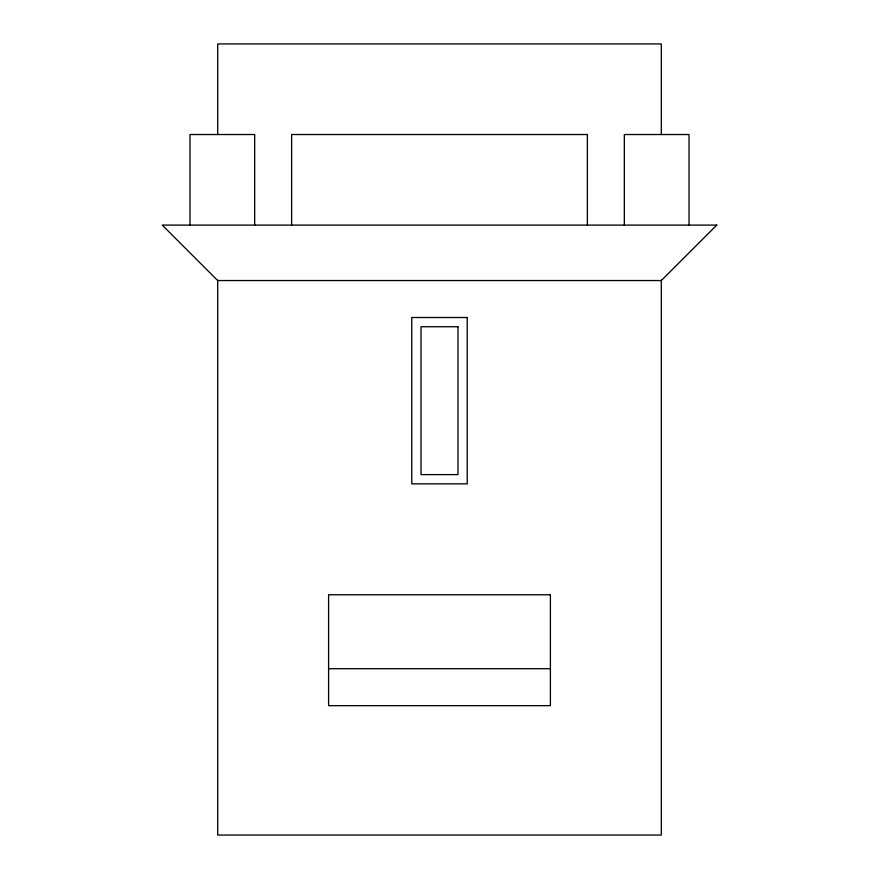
<?xml version="1.0" encoding="UTF-8"?>
<svg xmlns="http://www.w3.org/2000/svg" width="879" height="879" viewBox="0 0 879 879"><rect width="100%" height="100%" fill="white"/><g stroke="black" fill="none" stroke-linecap="round" stroke-linejoin="round"><path stroke-width="1.32" d="M328.603 668.699L550.397 668.699M689.026 225.09L689.026 134.52L624.332 134.52L624.332 225.09M661.305 134.597L661.305 43.95L217.695 43.95L217.695 134.597M661.305 280.181L661.305 835.05L217.695 835.05L217.695 280.181M587.37 225.09L587.37 134.52L291.63 134.52L291.63 225.09M254.668 225.09L254.668 134.52L189.974 134.52L189.974 225.09M716.759 225.09L661.305 280.544L217.695 280.544L162.241 225.09L716.759 225.09M467.221 317.506L411.779 317.506L411.779 483.857L467.221 483.857L467.221 317.506M457.981 326.746L421.019 326.746L421.019 474.616L457.981 474.616L457.981 326.746M550.397 594.764L328.603 594.764L328.603 705.661L550.397 705.661L550.397 594.764"/></g></svg>
